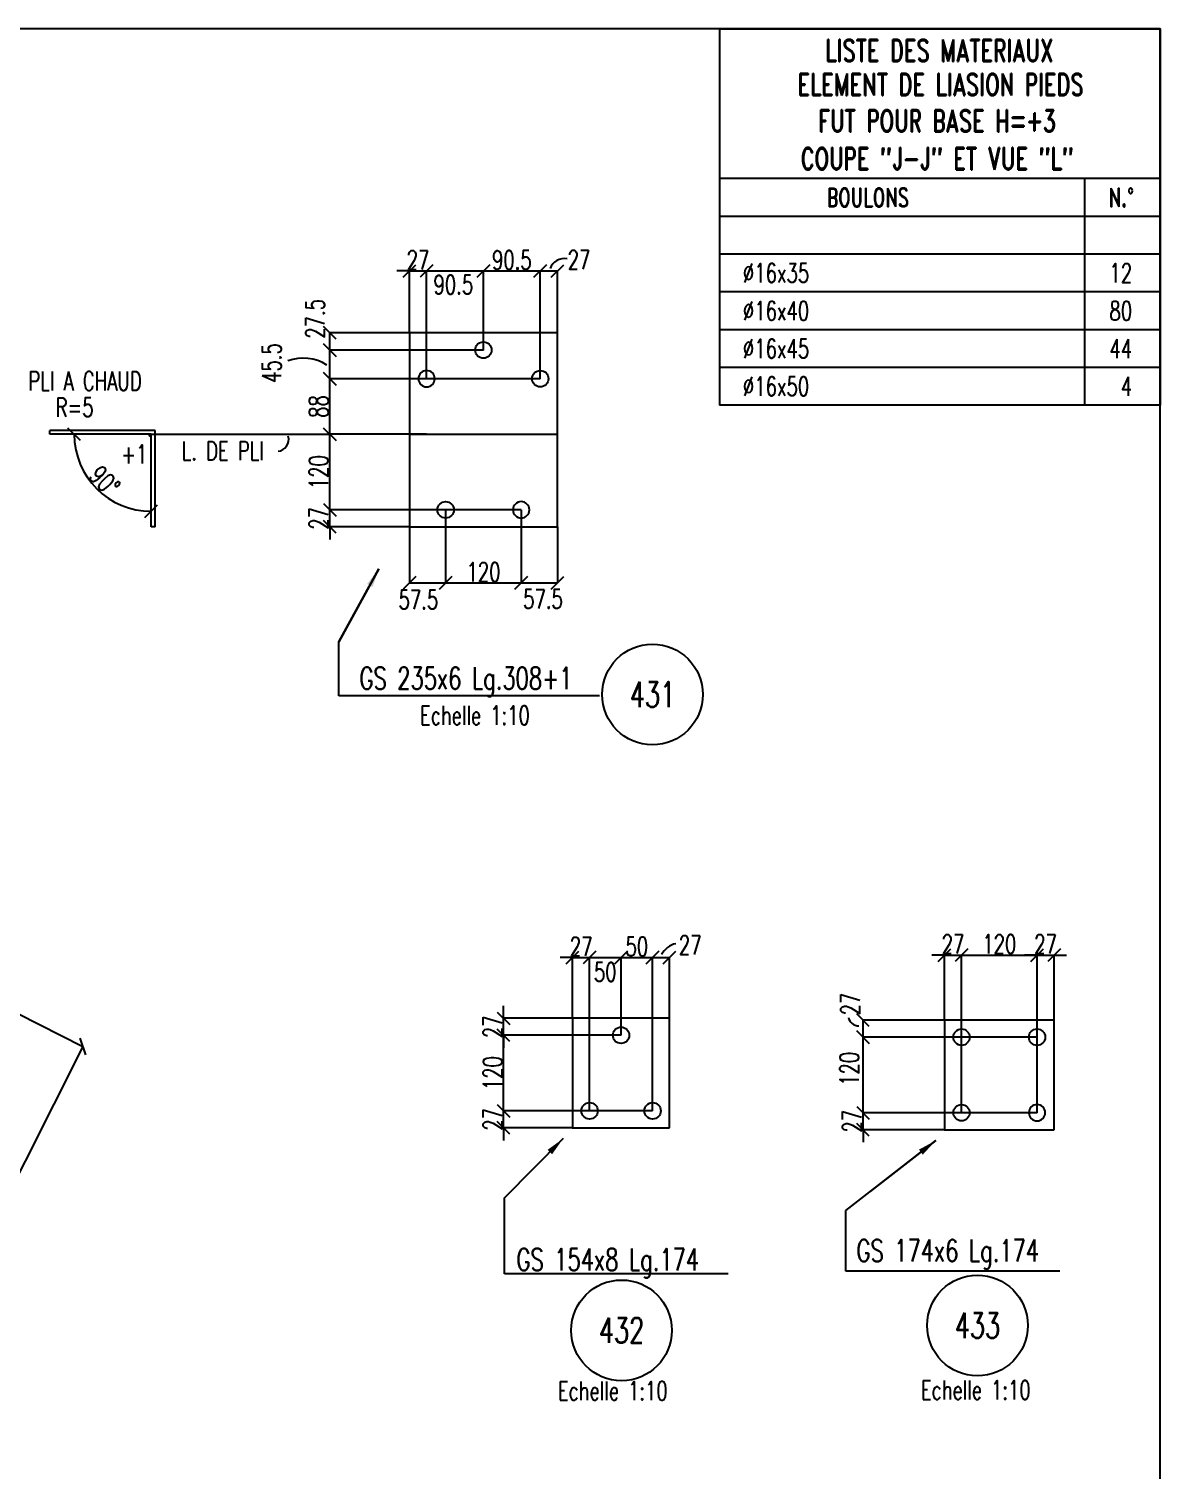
# Model space of a CAD drawing. Extents: x 533388 to 549608, y -47677 to -36197.
# Drawn here: x 546013 to 549608, y -40776 to -36197 of the extents above; entities that cross this region are included whole.
import ezdxf
from ezdxf.enums import TextEntityAlignment as Align

# ---------------------------------------------------------------- set-up
doc = ezdxf.new("R2010")
doc.units = 0
doc.header["$LTSCALE"] = 200
doc.header["$MEASUREMENT"] = 0
doc.layers.get('0').update_dxf_attribs({"linetype": 'CONTINUOUS'})
for name, color, linetype in [('BOLLINI_1', 7, 'CONTINUOUS'), ('FORI', 2, 'CONTINUOUS'), ('LINEA_ANG', 2, 'CONTINUOUS'), ('LINEE_PIASTRE', 2, 'CONTINUOUS'), ('LM', 7, 'CONTINUOUS'), ('LP', 3, 'CONTINUOUS'), ('LS', 7, 'CONTINUOUS'), ('PIASTRE', 5, 'CONTINUOUS'), ('PIEGA', 4, 'CONTINUOUS'), ('PIEGA_C_9000_50', 7, 'CONTINUOUS'), ('QT_MPR', 7, 'CONTINUOUS')]:
    doc.layers.add(name, color=color, linetype=linetype)
doc.styles.add('PIEGATI', font='ROMANS8.shx', dxfattribs={"width": 0.7})
doc.styles.add('QUOTE', font='ROMANS8.SHX', dxfattribs={"width": 0.7})
doc.styles.add('RD', font='ROMAND8.SHX', dxfattribs={"width": 0.7})
doc.styles.add('RQL', font='ROMANS8.SHX', dxfattribs={"width": 0.7})
doc.styles.add('RS', font='ROMANS8.shx', dxfattribs={"width": 0.7})
doc.styles.get("Standard").update_dxf_attribs({"font": 'ROMANS8.SHX', "width": 0.7})
doc.dimstyles.new('TRATTO', dxfattribs={"dimscale": 0, "dimtxt": 60, "dimasz": 40, "dimexe": 0, "dimexo": 0, "dimgap": 5, "dimtad": 1, "dimrnd": 0.5, "dimdsep": 46, "dimtxsty": 'RS', "dimblk1": 'OBLIQUE', "dimblk2": 'OBLIQUE', "dimsah": 1, "dimcen": 0.09, "dimclrd": 2, "dimclre": 2, "dimclrt": 7, "dimadec": 0, "dimazin": 0, "dimtfac": 1, "dimtix": 1, "dimtmove": 2, "dimatfit": 3, "dimfxl": 1, "dimtolj": 1, "dimtzin": 0, "dimarcsym": 0})

# ---------------------------------------------------------------- blocks, each defined once
blk = doc.blocks.new('_OBLIQUE')
at = {"color": 0, "linetype": 'ByBlock'}
blk.add_line((-0.5, -0.5), (0.5, 0.5), dxfattribs=at)
blk = doc.blocks.new('*D74')
at = {"layer": 'QT_MPR', "color": 2, "lineweight": -2, "transparency": 16777216}
for p, q in [((545493, -39080.9), (546185, -39429.9)), ((546185, -39429.9), (545228, -41327.7)), ((544536, -40978.7), (545228, -41327.7))]:
    blk.add_line(p, q, dxfattribs=at)
at = {"layer": 'QT_MPR', "color": 2, "lineweight": -2, "transparency": 16777216, "xscale": 40, "yscale": 40, "zscale": 40}
for p, rotation in [((546185, -39429.9), 63.23854173052968), ((545228, -41327.7), 243.2385417305297)]:
    blk.add_blockref('_OBLIQUE', p, dxfattribs=dict(at, rotation=rotation))
at = {"layer": 'QT_MPR', "color": 7, "transparency": 16777216, "insert": (545675.3, -40363.1), "char_height": 60, "attachment_point": 5, "rotation": 63.2385, "style": 'RS'}
blk.add_mtext('\\A1;2125', dxfattribs=at)
blk = doc.blocks.new('16')
blk.add_circle((0, 0), 1)
blk = doc.blocks.new('MRKR_98')
blk.add_point((0, 0))
at = {"color": 7, "style": 'QUOTE', "width": 0.5, "flags": 1}
for tag, p in [('TI', (3.7, 6.8)), ('NFORI', (3.7, 5.3)), ('AUX2', (3.7, 4.9)), ('FAM', (3.7, 4.5)), ('AUX1', (3.7, 4.2)), ('COMMESSA', (3.7, 3.8)), ('SPESSORE', (3.7, 2.5)), ('SV', (3.7, 1.8)), ('QUA', (3.7, 1.1)), ('DI_S', (3.7, 6.4)), ('D_S', (3.7, 6)), ('E_S', (3.7, 5.7)), ('MD', (3.7, 3.5)), ('MP', (3.7, 3.2)), ('LARGHEZZA', (3.7, 2.8)), ('NP', (3.7, 2.1)), ('PESO', (3.7, 1.4)), ('LUN', (3.7, 0.8)), ('PROF', (3.7, 0.4)), ('POS', (3.7, 0.1))]:
    blk.add_attdef(tag, p, '', height=0.2, dxfattribs=at)
at = {"color": 7, "flags": 1}
for tag, p in [('LAV1', (5.3, 6.9)), ('LAV2', (5.3, 6.5)), ('LAV3', (5.3, 6.2)), ('LAV4', (5.3, 5.9)), ('LAV5', (5.3, 5.5)), ('LAV6', (5.3, 5.2)), ('LAV7', (5.3, 4.9)), ('LAV8', (5.3, 4.5)), ('LAV9', (5.3, 4.2)), ('LAV10', (5.3, 3.9))]:
    blk.add_attdef(tag, p, '', height=0.2, dxfattribs=at)
blk = doc.blocks.new('*D84')
at = {"layer": 'LS', "color": 2, "lineweight": -2, "transparency": 16777216}
for p, q in [((547740.7, -39147.2), (547700.7, -39147.2)), ((547740.7, -39340.4), (547740.7, -39147.2)), ((547740.7, -39147.2), (547794.7, -39147.2)), ((547794.7, -39634.4), (547794.7, -39147.2)), ((547794.7, -39147.2), (547834.7, -39147.2))]:
    blk.add_line(p, q, dxfattribs=at)
at = {"layer": 'LS', "color": 2, "lineweight": -2, "transparency": 16777216, "xscale": 40, "yscale": 40, "zscale": 40}
blk.add_blockref('_OBLIQUE', (547740.7, -39147.2), dxfattribs=at)
at = {"layer": 'LS', "color": 2, "lineweight": -2, "transparency": 16777216, "xscale": 40, "yscale": 40, "zscale": 40, "rotation": 180}
blk.add_blockref('_OBLIQUE', (547794.7, -39147.2), dxfattribs=at)
at = {"layer": 'LS', "color": 7, "transparency": 16777216, "insert": (547767.7, -39112.2), "char_height": 60, "attachment_point": 5, "style": 'RS'}
blk.add_mtext('\\A1;27', dxfattribs=at)
blk = doc.blocks.new('*D85')
at = {"layer": 'LS', "color": 2, "lineweight": -2, "transparency": 16777216}
for p, q in [((547794.7, -39634.4), (547794.7, -39147.2)), ((547794.7, -39147.2), (547894.7, -39147.2)), ((547894.7, -39394.4), (547894.7, -39147.2))]:
    blk.add_line(p, q, dxfattribs=at)
at = {"layer": 'LS', "color": 2, "lineweight": -2, "transparency": 16777216, "xscale": 40, "yscale": 40, "zscale": 40, "rotation": 180}
blk.add_blockref('_OBLIQUE', (547794.7, -39147.2), dxfattribs=at)
at = {"layer": 'LS', "color": 2, "lineweight": -2, "transparency": 16777216, "xscale": 40, "yscale": 40, "zscale": 40}
blk.add_blockref('_OBLIQUE', (547894.7, -39147.2), dxfattribs=at)
at = {"layer": 'LS', "color": 7, "transparency": 16777216, "insert": (547844.5, -39193.5), "char_height": 60, "attachment_point": 5, "style": 'RS'}
blk.add_mtext('\\A1;50', dxfattribs=at)
blk = doc.blocks.new('*D86')
at = {"layer": 'LS', "color": 2, "lineweight": -2, "transparency": 16777216}
for p, q in [((547894.7, -39394.4), (547894.7, -39147.2)), ((547894.7, -39147.2), (547994.8, -39147.2)), ((547994.8, -39634.4), (547994.8, -39147.2))]:
    blk.add_line(p, q, dxfattribs=at)
at = {"layer": 'LS', "color": 2, "lineweight": -2, "transparency": 16777216, "xscale": 40, "yscale": 40, "zscale": 40, "rotation": 180}
blk.add_blockref('_OBLIQUE', (547894.7, -39147.2), dxfattribs=at)
at = {"layer": 'LS', "color": 2, "lineweight": -2, "transparency": 16777216, "xscale": 40, "yscale": 40, "zscale": 40}
blk.add_blockref('_OBLIQUE', (547994.8, -39147.2), dxfattribs=at)
at = {"layer": 'LS', "color": 7, "transparency": 16777216, "insert": (547944.7, -39112.2), "char_height": 60, "attachment_point": 5, "style": 'RS'}
blk.add_mtext('\\A1;50', dxfattribs=at)
blk = doc.blocks.new('*D87')
at = {"layer": 'LS', "color": 2, "lineweight": -2, "transparency": 16777216}
for p, q in [((547994.8, -39634.4), (547994.8, -39147.2)), ((547994.8, -39147.2), (548048.7, -39147.2)), ((548048.7, -39340.4), (548048.7, -39147.2))]:
    blk.add_line(p, q, dxfattribs=at)
at = {"layer": 'LS', "color": 2, "lineweight": -2, "transparency": 16777216, "xscale": 40, "yscale": 40, "zscale": 40, "rotation": 180}
blk.add_blockref('_OBLIQUE', (547994.8, -39147.2), dxfattribs=at)
at = {"layer": 'LS', "color": 2, "lineweight": -2, "transparency": 16777216, "xscale": 40, "yscale": 40, "zscale": 40}
blk.add_blockref('_OBLIQUE', (548048.7, -39147.2), dxfattribs=at)
at = {"layer": 'LS', "color": 7, "transparency": 16777216, "insert": (548114, -39107.5), "char_height": 60, "attachment_point": 5, "style": 'RS'}
blk.add_mtext('\\A1;27', dxfattribs=at)
blk = doc.blocks.new('xxx')
blk.add_circle((0, 0), 8)
at = {"color": 3, "style": 'RQL', "width": 0.7}
blk.add_attdef('POS', text='', height=4, dxfattribs=at).set_placement((0, 0), align=Align.MIDDLE)
at = {"color": 3, "style": 'RQL', "width": 0.7, "flags": 1}
blk.add_attdef('POS1', (-0.39, -5.42), '', height=2, dxfattribs=at)
at = {"style": 'RQL', "width": 0.7, "flags": 1}
blk.add_attdef('TIPO', (-0.39, -8.66), '', height=2, dxfattribs=at)
blk = doc.blocks.new('*D88')
at = {"layer": 'LS', "color": 2, "lineweight": -2, "transparency": 16777216}
for p, q in [((547521.4, -39634.4), (547521.4, -39594.4)), ((547994.8, -39634.4), (547521.4, -39634.4)), ((547521.4, -39688.4), (547521.4, -39634.4)), ((547740.7, -39688.4), (547521.4, -39688.4)), ((547521.4, -39688.4), (547521.4, -39728.4))]:
    blk.add_line(p, q, dxfattribs=at)
at = {"layer": 'LS', "color": 2, "lineweight": -2, "transparency": 16777216, "xscale": 40, "yscale": 40, "zscale": 40}
for p, rotation in [((547521.4, -39634.4), 270), ((547521.4, -39688.4), 90)]:
    blk.add_blockref('_OBLIQUE', p, dxfattribs=dict(at, rotation=rotation))
at = {"layer": 'LS', "color": 7, "transparency": 16777216, "insert": (547486.4, -39661.4), "char_height": 60, "attachment_point": 5, "rotation": 90, "style": 'RS'}
blk.add_mtext('\\A1;27', dxfattribs=at)
blk = doc.blocks.new('*D89')
at = {"layer": 'LS', "color": 2, "lineweight": -2, "transparency": 16777216}
for p, q in [((547894.7, -39394.4), (547521.4, -39394.4)), ((547521.4, -39634.4), (547521.4, -39394.4)), ((547994.8, -39634.4), (547521.4, -39634.4))]:
    blk.add_line(p, q, dxfattribs=at)
at = {"layer": 'LS', "color": 2, "lineweight": -2, "transparency": 16777216, "xscale": 40, "yscale": 40, "zscale": 40}
for p, rotation in [((547521.4, -39394.4), 90), ((547521.4, -39634.4), 270)]:
    blk.add_blockref('_OBLIQUE', p, dxfattribs=dict(at, rotation=rotation))
at = {"layer": 'LS', "color": 7, "transparency": 16777216, "insert": (547486.4, -39514.4), "char_height": 60, "attachment_point": 5, "rotation": 90, "style": 'RS'}
blk.add_mtext('\\A1;120', dxfattribs=at)
blk = doc.blocks.new('*D90')
at = {"layer": 'LS', "color": 2, "lineweight": -2, "transparency": 16777216}
for p, q in [((547521.4, -39340.4), (547521.4, -39300.4)), ((547740.7, -39340.4), (547521.4, -39340.4)), ((547521.4, -39394.4), (547521.4, -39340.4)), ((547894.7, -39394.4), (547521.4, -39394.4)), ((547521.4, -39394.4), (547521.4, -39434.4))]:
    blk.add_line(p, q, dxfattribs=at)
at = {"layer": 'LS', "color": 2, "lineweight": -2, "transparency": 16777216, "xscale": 40, "yscale": 40, "zscale": 40}
for p, rotation in [((547521.4, -39340.4), 270), ((547521.4, -39394.4), 90)]:
    blk.add_blockref('_OBLIQUE', p, dxfattribs=dict(at, rotation=rotation))
at = {"layer": 'LS', "color": 7, "transparency": 16777216, "insert": (547486.4, -39367.4), "char_height": 60, "attachment_point": 5, "rotation": 90, "style": 'RS'}
blk.add_mtext('\\A1;27', dxfattribs=at)
blk = doc.blocks.new('*D91')
at = {"layer": 'LS', "color": 2, "lineweight": -2, "transparency": 16777216}
for p, q in [((548922.4, -39139.6), (548882.4, -39139.6)), ((548922.4, -39346.3), (548922.4, -39139.6)), ((548922.4, -39139.6), (548976.4, -39139.6)), ((548976.4, -39640.3), (548976.4, -39139.6)), ((548976.4, -39139.6), (549016.4, -39139.6))]:
    blk.add_line(p, q, dxfattribs=at)
at = {"layer": 'LS', "color": 2, "lineweight": -2, "transparency": 16777216, "xscale": 40, "yscale": 40, "zscale": 40}
blk.add_blockref('_OBLIQUE', (548922.4, -39139.6), dxfattribs=at)
at = {"layer": 'LS', "color": 2, "lineweight": -2, "transparency": 16777216, "xscale": 40, "yscale": 40, "zscale": 40, "rotation": 180}
blk.add_blockref('_OBLIQUE', (548976.4, -39139.6), dxfattribs=at)
at = {"layer": 'LS', "color": 7, "transparency": 16777216, "insert": (548949.4, -39104.6), "char_height": 60, "attachment_point": 5, "style": 'RS'}
blk.add_mtext('\\A1;27', dxfattribs=at)
blk = doc.blocks.new('*D92')
at = {"layer": 'LS', "color": 2, "lineweight": -2, "transparency": 16777216}
for p, q in [((548976.4, -39400.3), (548976.4, -39139.6)), ((548976.4, -39139.6), (549216.4, -39139.6)), ((549216.4, -39640.3), (549216.4, -39139.6))]:
    blk.add_line(p, q, dxfattribs=at)
at = {"layer": 'LS', "color": 2, "lineweight": -2, "transparency": 16777216, "xscale": 40, "yscale": 40, "zscale": 40, "rotation": 180}
blk.add_blockref('_OBLIQUE', (548976.4, -39139.6), dxfattribs=at)
at = {"layer": 'LS', "color": 2, "lineweight": -2, "transparency": 16777216, "xscale": 40, "yscale": 40, "zscale": 40}
blk.add_blockref('_OBLIQUE', (549216.4, -39139.6), dxfattribs=at)
at = {"layer": 'LS', "color": 7, "transparency": 16777216, "insert": (549096.4, -39104.6), "char_height": 60, "attachment_point": 5, "style": 'RS'}
blk.add_mtext('\\A1;120', dxfattribs=at)
blk = doc.blocks.new('*D93')
at = {"layer": 'LS', "color": 2, "lineweight": -2, "transparency": 16777216}
for p, q in [((549216.4, -39139.6), (549176.4, -39139.6)), ((549216.4, -39400.3), (549216.4, -39139.6)), ((549216.4, -39139.6), (549270.4, -39139.6)), ((549270.4, -39346.3), (549270.4, -39139.6)), ((549270.4, -39139.6), (549310.4, -39139.6))]:
    blk.add_line(p, q, dxfattribs=at)
at = {"layer": 'LS', "color": 2, "lineweight": -2, "transparency": 16777216, "xscale": 40, "yscale": 40, "zscale": 40}
blk.add_blockref('_OBLIQUE', (549216.4, -39139.6), dxfattribs=at)
at = {"layer": 'LS', "color": 2, "lineweight": -2, "transparency": 16777216, "xscale": 40, "yscale": 40, "zscale": 40, "rotation": 180}
blk.add_blockref('_OBLIQUE', (549270.4, -39139.6), dxfattribs=at)
at = {"layer": 'LS', "color": 7, "transparency": 16777216, "insert": (549243.4, -39104.6), "char_height": 60, "attachment_point": 5, "style": 'RS'}
blk.add_mtext('\\A1;27', dxfattribs=at)
blk = doc.blocks.new('*D94')
at = {"layer": 'LS', "color": 2, "lineweight": -2, "transparency": 16777216}
for p, q in [((548663.5, -39640.3), (548663.5, -39600.3)), ((549216.4, -39640.3), (548663.5, -39640.3)), ((548663.5, -39694.3), (548663.5, -39640.3)), ((548922.4, -39694.3), (548663.5, -39694.3)), ((548663.5, -39694.3), (548663.5, -39734.3))]:
    blk.add_line(p, q, dxfattribs=at)
at = {"layer": 'LS', "color": 2, "lineweight": -2, "transparency": 16777216, "xscale": 40, "yscale": 40, "zscale": 40}
for p, rotation in [((548663.5, -39640.3), 270), ((548663.5, -39694.3), 90)]:
    blk.add_blockref('_OBLIQUE', p, dxfattribs=dict(at, rotation=rotation))
at = {"layer": 'LS', "color": 7, "transparency": 16777216, "insert": (548628.5, -39667.3), "char_height": 60, "attachment_point": 5, "rotation": 90, "style": 'RS'}
blk.add_mtext('\\A1;27', dxfattribs=at)
blk = doc.blocks.new('*D95')
at = {"layer": 'LS', "color": 2, "lineweight": -2, "transparency": 16777216}
for p, q in [((549216.4, -39400.3), (548663.5, -39400.3)), ((548663.5, -39640.3), (548663.5, -39400.3)), ((548976.4, -39640.3), (548663.5, -39640.3))]:
    blk.add_line(p, q, dxfattribs=at)
at = {"layer": 'LS', "color": 2, "lineweight": -2, "transparency": 16777216, "xscale": 40, "yscale": 40, "zscale": 40}
for p, rotation in [((548663.5, -39400.3), 90), ((548663.5, -39640.3), 270)]:
    blk.add_blockref('_OBLIQUE', p, dxfattribs=dict(at, rotation=rotation))
at = {"layer": 'LS', "color": 7, "transparency": 16777216, "insert": (548619.8, -39500.8), "char_height": 60, "attachment_point": 5, "rotation": 90, "style": 'RS'}
blk.add_mtext('\\A1;120', dxfattribs=at)
blk = doc.blocks.new('*D96')
at = {"layer": 'LS', "color": 2, "lineweight": -2, "transparency": 16777216}
for p, q in [((548922.4, -39346.3), (548663.5, -39346.3)), ((548663.5, -39400.3), (548663.5, -39346.3)), ((549216.4, -39400.3), (548663.5, -39400.3))]:
    blk.add_line(p, q, dxfattribs=at)
at = {"layer": 'LS', "color": 2, "lineweight": -2, "transparency": 16777216, "xscale": 40, "yscale": 40, "zscale": 40}
for p, rotation in [((548663.5, -39346.3), 90), ((548663.5, -39400.3), 270)]:
    blk.add_blockref('_OBLIQUE', p, dxfattribs=dict(at, rotation=rotation))
at = {"layer": 'LS', "color": 7, "transparency": 16777216, "insert": (548623.3, -39295), "char_height": 60, "attachment_point": 5, "rotation": 90, "style": 'RS'}
blk.add_mtext('\\A1;27', dxfattribs=at)
blk = doc.blocks.new('*D97')
at = {"layer": 'LS', "color": 2, "lineweight": -2, "transparency": 16777216}
for p, q in [((546969, -37725), (546969, -37685)), ((547577.4, -37725), (546969, -37725)), ((546969, -37778.9), (546969, -37725)), ((547222.4, -37778.9), (546969, -37778.9)), ((546969, -37778.9), (546969, -37818.9))]:
    blk.add_line(p, q, dxfattribs=at)
at = {"layer": 'LS', "color": 2, "lineweight": -2, "transparency": 16777216, "xscale": 40, "yscale": 40, "zscale": 40}
for p, rotation in [((546969, -37725), 270), ((546969, -37778.9), 90)]:
    blk.add_blockref('_OBLIQUE', p, dxfattribs=dict(at, rotation=rotation))
at = {"layer": 'LS', "color": 7, "transparency": 16777216, "insert": (546934, -37751.9), "char_height": 60, "attachment_point": 5, "rotation": 90, "style": 'RS'}
blk.add_mtext('\\A1;27', dxfattribs=at)
blk = doc.blocks.new('*D98')
at = {"layer": 'LS', "color": 2, "lineweight": -2, "transparency": 16777216}
for p, q in [((547276.8, -37485), (546969, -37485)), ((546969, -37725), (546969, -37485)), ((547337.4, -37725), (546969, -37725))]:
    blk.add_line(p, q, dxfattribs=at)
at = {"layer": 'LS', "color": 2, "lineweight": -2, "transparency": 16777216, "xscale": 40, "yscale": 40, "zscale": 40}
for p, rotation in [((546969, -37485), 90), ((546969, -37725), 270)]:
    blk.add_blockref('_OBLIQUE', p, dxfattribs=dict(at, rotation=rotation))
at = {"layer": 'LS', "color": 7, "transparency": 16777216, "insert": (546934, -37605), "char_height": 60, "attachment_point": 5, "rotation": 90, "style": 'RS'}
blk.add_mtext('\\A1;120', dxfattribs=at)
blk = doc.blocks.new('*D99')
at = {"layer": 'LS', "color": 2, "lineweight": -2, "transparency": 16777216}
for p, q in [((547637.9, -37308.5), (546969, -37308.5)), ((546969, -37485), (546969, -37308.5)), ((547276.8, -37485), (546969, -37485))]:
    blk.add_line(p, q, dxfattribs=at)
at = {"layer": 'LS', "color": 2, "lineweight": -2, "transparency": 16777216, "xscale": 40, "yscale": 40, "zscale": 40}
for p, rotation in [((546969, -37308.5), 90), ((546969, -37485), 270)]:
    blk.add_blockref('_OBLIQUE', p, dxfattribs=dict(at, rotation=rotation))
at = {"layer": 'LS', "color": 7, "transparency": 16777216, "insert": (546934, -37396.7), "char_height": 60, "attachment_point": 5, "rotation": 90, "style": 'RS'}
blk.add_mtext('\\A1;88', dxfattribs=at)
blk = doc.blocks.new('*D100')
at = {"layer": 'LS', "color": 2, "lineweight": -2, "transparency": 16777216}
for p, q in [((547457.4, -37217.4), (546969, -37217.4)), ((546969, -37308.5), (546969, -37217.4)), ((547276.8, -37308.5), (546969, -37308.5))]:
    blk.add_line(p, q, dxfattribs=at)
at = {"layer": 'LS', "color": 2, "lineweight": -2, "transparency": 16777216, "xscale": 40, "yscale": 40, "zscale": 40}
for p, rotation in [((546969, -37217.4), 90), ((546969, -37308.5), 270)]:
    blk.add_blockref('_OBLIQUE', p, dxfattribs=dict(at, rotation=rotation))
at = {"layer": 'LS', "color": 7, "transparency": 16777216, "insert": (546784.9, -37258.5), "char_height": 60, "attachment_point": 5, "rotation": 90, "style": 'RS'}
blk.add_mtext('\\A1;45.5', dxfattribs=at)
blk = doc.blocks.new('*D101')
at = {"layer": 'LS', "color": 2, "lineweight": -2, "transparency": 16777216}
for p, q in [((547222.4, -37163), (546969, -37163)), ((546969, -37217.4), (546969, -37163)), ((547457.4, -37217.4), (546969, -37217.4))]:
    blk.add_line(p, q, dxfattribs=at)
at = {"layer": 'LS', "color": 2, "lineweight": -2, "transparency": 16777216, "xscale": 40, "yscale": 40, "zscale": 40}
for p, rotation in [((546969, -37163), 90), ((546969, -37217.4), 270)]:
    blk.add_blockref('_OBLIQUE', p, dxfattribs=dict(at, rotation=rotation))
at = {"layer": 'LS', "color": 7, "transparency": 16777216, "insert": (546922.6, -37118.2), "char_height": 60, "attachment_point": 5, "rotation": 90, "style": 'RS'}
blk.add_mtext('\\A1;27.5', dxfattribs=at)
blk = doc.blocks.new('*D102')
at = {"layer": 'LS', "color": 2, "lineweight": -2, "transparency": 16777216}
for p, q in [((547222.4, -36966.1), (547182.4, -36966.1)), ((547222.4, -37163), (547222.4, -36966.1)), ((547222.4, -36966.1), (547276.8, -36966.1)), ((547276.8, -37308.5), (547276.8, -36966.1)), ((547276.8, -36966.1), (547316.8, -36966.1))]:
    blk.add_line(p, q, dxfattribs=at)
at = {"layer": 'LS', "color": 2, "lineweight": -2, "transparency": 16777216, "xscale": 40, "yscale": 40, "zscale": 40}
blk.add_blockref('_OBLIQUE', (547222.4, -36966.1), dxfattribs=at)
at = {"layer": 'LS', "color": 2, "lineweight": -2, "transparency": 16777216, "xscale": 40, "yscale": 40, "zscale": 40, "rotation": 180}
blk.add_blockref('_OBLIQUE', (547276.8, -36966.1), dxfattribs=at)
at = {"layer": 'LS', "color": 7, "transparency": 16777216, "insert": (547249.6, -36931.1), "char_height": 60, "attachment_point": 5, "style": 'RS'}
blk.add_mtext('\\A1;27', dxfattribs=at)
blk = doc.blocks.new('*D103')
at = {"layer": 'LS', "color": 2, "lineweight": -2, "transparency": 16777216}
for p, q in [((547276.8, -37308.5), (547276.8, -36966.1)), ((547276.8, -36966.1), (547457.4, -36966.1)), ((547457.4, -37217.4), (547457.4, -36966.1))]:
    blk.add_line(p, q, dxfattribs=at)
at = {"layer": 'LS', "color": 2, "lineweight": -2, "transparency": 16777216, "xscale": 40, "yscale": 40, "zscale": 40, "rotation": 180}
blk.add_blockref('_OBLIQUE', (547276.8, -36966.1), dxfattribs=at)
at = {"layer": 'LS', "color": 2, "lineweight": -2, "transparency": 16777216, "xscale": 40, "yscale": 40, "zscale": 40}
blk.add_blockref('_OBLIQUE', (547457.4, -36966.1), dxfattribs=at)
at = {"layer": 'LS', "color": 7, "transparency": 16777216, "insert": (547361.8, -37009.3), "char_height": 60, "attachment_point": 5, "style": 'RS'}
blk.add_mtext('\\A1;90.5', dxfattribs=at)
blk = doc.blocks.new('*D104')
at = {"layer": 'LS', "color": 2, "lineweight": -2, "transparency": 16777216}
for p, q in [((547457.4, -37217.4), (547457.4, -36966.1)), ((547457.4, -36966.1), (547637.9, -36966.1)), ((547637.9, -37308.5), (547637.9, -36966.1))]:
    blk.add_line(p, q, dxfattribs=at)
at = {"layer": 'LS', "color": 2, "lineweight": -2, "transparency": 16777216, "xscale": 40, "yscale": 40, "zscale": 40, "rotation": 180}
blk.add_blockref('_OBLIQUE', (547457.4, -36966.1), dxfattribs=at)
at = {"layer": 'LS', "color": 2, "lineweight": -2, "transparency": 16777216, "xscale": 40, "yscale": 40, "zscale": 40}
blk.add_blockref('_OBLIQUE', (547637.9, -36966.1), dxfattribs=at)
at = {"layer": 'LS', "color": 7, "transparency": 16777216, "insert": (547547.6, -36931.1), "char_height": 60, "attachment_point": 5, "style": 'RS'}
blk.add_mtext('\\A1;90.5', dxfattribs=at)
blk = doc.blocks.new('*D105')
at = {"layer": 'LS', "color": 2, "lineweight": -2, "transparency": 16777216}
for p, q in [((547637.9, -37308.5), (547637.9, -36966.1)), ((547637.9, -36966.1), (547692.4, -36966.1)), ((547692.4, -37163), (547692.4, -36966.1))]:
    blk.add_line(p, q, dxfattribs=at)
at = {"layer": 'LS', "color": 2, "lineweight": -2, "transparency": 16777216, "xscale": 40, "yscale": 40, "zscale": 40, "rotation": 180}
blk.add_blockref('_OBLIQUE', (547637.9, -36966.1), dxfattribs=at)
at = {"layer": 'LS', "color": 2, "lineweight": -2, "transparency": 16777216, "xscale": 40, "yscale": 40, "zscale": 40}
blk.add_blockref('_OBLIQUE', (547692.4, -36966.1), dxfattribs=at)
at = {"layer": 'LS', "color": 7, "transparency": 16777216, "insert": (547761, -36930.3), "char_height": 60, "attachment_point": 5, "style": 'RS'}
blk.add_mtext('\\A1;27', dxfattribs=at)
blk = doc.blocks.new('*D106')
at = {"layer": 'LS', "color": 2, "lineweight": -2, "transparency": 16777216}
for p, q in [((547337.4, -37725), (547337.4, -37957.2)), ((547222.4, -37778.9), (547222.4, -37957.2)), ((547222.4, -37957.2), (547337.4, -37957.2))]:
    blk.add_line(p, q, dxfattribs=at)
at = {"layer": 'LS', "color": 2, "lineweight": -2, "transparency": 16777216, "xscale": 40, "yscale": 40, "zscale": 40, "rotation": 180}
blk.add_blockref('_OBLIQUE', (547222.4, -37957.2), dxfattribs=at)
at = {"layer": 'LS', "color": 2, "lineweight": -2, "transparency": 16777216, "xscale": 40, "yscale": 40, "zscale": 40}
blk.add_blockref('_OBLIQUE', (547337.4, -37957.2), dxfattribs=at)
at = {"layer": 'LS', "color": 7, "transparency": 16777216, "insert": (547250.7, -38010.2), "char_height": 60, "attachment_point": 5, "style": 'RS'}
blk.add_mtext('\\A1;57.5', dxfattribs=at)
blk = doc.blocks.new('*D107')
at = {"layer": 'LS', "color": 2, "lineweight": -2, "transparency": 16777216}
for p, q in [((547337.4, -37725), (547337.4, -37957.2)), ((547577.4, -37725), (547577.4, -37957.2)), ((547337.4, -37957.2), (547577.4, -37957.2))]:
    blk.add_line(p, q, dxfattribs=at)
at = {"layer": 'LS', "color": 2, "lineweight": -2, "transparency": 16777216, "xscale": 40, "yscale": 40, "zscale": 40, "rotation": 180}
blk.add_blockref('_OBLIQUE', (547337.4, -37957.2), dxfattribs=at)
at = {"layer": 'LS', "color": 2, "lineweight": -2, "transparency": 16777216, "xscale": 40, "yscale": 40, "zscale": 40}
blk.add_blockref('_OBLIQUE', (547577.4, -37957.2), dxfattribs=at)
at = {"layer": 'LS', "color": 7, "transparency": 16777216, "insert": (547457.4, -37922.2), "char_height": 60, "attachment_point": 5, "style": 'RS'}
blk.add_mtext('\\A1;120', dxfattribs=at)
blk = doc.blocks.new('*D108')
at = {"layer": 'LS', "color": 2, "lineweight": -2, "transparency": 16777216}
for p, q in [((547577.4, -37725), (547577.4, -37957.2)), ((547692.4, -37778.9), (547692.4, -37957.2)), ((547577.4, -37957.2), (547692.4, -37957.2))]:
    blk.add_line(p, q, dxfattribs=at)
at = {"layer": 'LS', "color": 2, "lineweight": -2, "transparency": 16777216, "xscale": 40, "yscale": 40, "zscale": 40, "rotation": 180}
blk.add_blockref('_OBLIQUE', (547577.4, -37957.2), dxfattribs=at)
at = {"layer": 'LS', "color": 2, "lineweight": -2, "transparency": 16777216, "xscale": 40, "yscale": 40, "zscale": 40}
blk.add_blockref('_OBLIQUE', (547692.4, -37957.2), dxfattribs=at)
at = {"layer": 'LS', "color": 7, "transparency": 16777216, "insert": (547646.4, -38007.9), "char_height": 60, "attachment_point": 5, "style": 'RS'}
blk.add_mtext('\\A1;57.5', dxfattribs=at)
blk = doc.blocks.new('LPIEGA')
at = {"color": 0, "linetype": 'ByBlock'}
blk.add_line((0, 0), (1, 0), dxfattribs=at)
at = {"color": 0}
for tag, p in [('VUOTO3', (1, 13)), ('VUOTO2', (1, 11)), ('VUOTO1', (1, 9))]:
    blk.add_attdef(tag, p, '', height=1, dxfattribs=at)
at = {"color": 0, "flags": 1}
for tag, p in [('ANG_PIE', (1, 7)), ('INC_PIE', (1, 5)), ('CF', (1, 3)), ('RAGGIO', (1, 1))]:
    blk.add_attdef(tag, p, '', height=1, dxfattribs=at)
blk = doc.blocks.new('*D109')
at = {"layer": 'LS', "color": 2, "lineweight": -2, "transparency": 16777216}
blk.add_arc((546401.9, -37485), 244.6, 180, 270, dxfattribs=at)
at = {"layer": 'LS', "color": 2, "lineweight": -2, "transparency": 16777216, "xscale": 40, "yscale": 40, "zscale": 40, "rotation": 90}
blk.add_blockref('_OBLIQUE', (546157.3, -37485), dxfattribs=at)
at = {"layer": 'LS', "color": 2, "lineweight": -2, "transparency": 16777216, "xscale": 40, "yscale": 40, "zscale": 40}
blk.add_blockref('_OBLIQUE', (546401.9, -37729.5), dxfattribs=at)
at = {"layer": 'LS', "color": 7, "transparency": 16777216, "insert": (546253.7, -37633.1), "char_height": 60, "attachment_point": 5, "rotation": 315, "style": 'RS'}
blk.add_mtext('\\A1;90°', dxfattribs=at)

msp = doc.modelspace()

# ---------------------------------------------------------------- linework, layer by layer
at = {"layer": 'LINEA_ANG'}
for p, q in [((546413.908, -37472.952), (546079.908, -37472.952)), ((546079.908, -37484.952), (546079.908, -37472.952)), ((546401.908, -37484.952), (546079.908, -37484.952)), ((546401.908, -37778.926), (546401.908, -37484.952)), ((546413.908, -37778.926), (546413.908, -37472.952)), ((546413.908, -37778.926), (546401.908, -37778.926))]:
    msp.add_line(p, q, dxfattribs=at)
at = {"layer": 'LINEA_ANG', "const_width": 10}
msp.add_lwpolyline([(546396.908, -37484.952, 0.41421356), (546401.908, -37489.952, 0.41421356)], format="xyb", dxfattribs=at)
at = {"layer": 'LINEE_PIASTRE'}
for p, q in [((547692.363, -37162.952), (547222.363, -37162.952)), ((547222.363, -37162.952), (547222.363, -37778.926)), ((547692.363, -37778.926), (547692.363, -37162.952)), ((547222.363, -37778.926), (547692.363, -37778.926)), ((548048.701, -39340.36), (547740.701, -39340.36)), ((547740.701, -39340.36), (547740.701, -39688.36)), ((548048.701, -39688.36), (548048.701, -39340.36)), ((549270.437, -39346.29), (548922.437, -39346.29)), ((548922.437, -39346.29), (548922.437, -39694.29)), ((549270.437, -39694.29), (549270.437, -39346.29)), ((547740.701, -39688.36), (548048.701, -39688.36)), ((548922.437, -39694.29), (549270.437, -39694.29))]:
    msp.add_line(p, q, dxfattribs=at)
at = {"layer": 'LP'}
for p, q in [((548207.578, -36196.805), (548207.578, -37392.721)), ((548207.578, -36196.805), (549607.578, -36196.805)), ((549607.578, -36196.805), (549607.578, -37392.721)), ((549607.578, -36672.788), (548207.578, -36672.788)), ((549607.578, -36792.771), (548207.578, -36792.771)), ((549607.578, -37392.721), (548207.578, -37392.721))]:
    msp.add_line(p, q, dxfattribs=at)
at = {"layer": 'LS', "color": 3}
msp.add_line((549367.307, -36672.788), (549367.307, -37392.721), dxfattribs=at)
msp.add_line((549367.307, -36672.788), (549367.307, -37392.721), dxfattribs=at)
at = {"layer": 'LS', "color": 6}
for p, q in [((549607.578, -36912.754), (548207.578, -36912.754)), ((549607.578, -37032.754), (548207.578, -37032.754)), ((549607.578, -37032.754), (548207.578, -37032.754)), ((549607.578, -37152.738), (548207.578, -37152.738)), ((549607.578, -37272.738), (548207.578, -37272.738)), ((549607.578, -37272.738), (548207.578, -37272.738)), ((546401.908, -37484.952), (546968.959, -37484.952)), ((546997.693, -38144.636), (547125.434, -37912.888)), ((546997.693, -38315.897), (546997.693, -38144.636)), ((547825.648, -38315.897), (546997.693, -38315.897)), ((547524.545, -39910.918), (547710.479, -39722.627)), ((548609.02, -39950.759), (548894.645, -39728.653)), ((547524.545, -40152.231), (547524.545, -39910.918)), ((548609.02, -40143.372), (548609.02, -39950.759)), ((548234.969, -40152.231), (547524.545, -40152.231)), ((549289.041, -40143.372), (548609.02, -40143.372))]:
    msp.add_line(p, q, dxfattribs=at)
at = {"layer": 'LS', "color": 8}
msp.add_lwpolyline([(533387.578, -36196.805), (533387.578, -47676.805), (546107.578, -47676.805), (546107.578, -46076.805), (549607.578, -46076.805), (549607.578, -36196.805), (533387.578, -36196.805)], close=True, dxfattribs=at)
at = {"layer": 'LS', "color": 6}
for points in [[(547125.434, -37912.888), (546997.693, -38144.636)], [(547710.479, -39722.627), (547524.545, -39910.918)], [(548894.645, -39728.653), (548685.748, -39891.094)]]:
    msp.add_lwpolyline(points, dxfattribs=at)
for centre, radius, start, end in [((547714.831, -36975.403), 48.877, 80.123224, 159.634928), ((546883.99, -37387.719), 144.53, 58.246592, 109.388939), ((546801.005, -37501.248), 37.782, 275.919887, 15.152947), ((548083.677, -39169.97), 68.308, 102.661415, 151.824671), ((548651.027, -39329.543), 35.056, 193.53503, 268.678664)]:
    msp.add_arc(centre, radius, start, end, dxfattribs=at)
for points in [[(547087.713, -37960.607), (547125.434, -37912.888), (547105.228, -37970.262)], [(547661.205, -39758.293), (547710.479, -39722.627), (547675.436, -39772.346)], [(548841.142, -39757.591), (548894.645, -39728.653), (548853.419, -39773.379)]]:
    msp.add_solid(points, dxfattribs=at)
at = {"layer": 'PIEGA', "color": 6}
msp.add_line((547222.363, -37484.952), (547692.363, -37484.952), dxfattribs=at)

# ---------------------------------------------------------------- block references
at = {"layer": 'BOLLINI_1', "xscale": 19.99800000000225, "yscale": 19.99800000000225, "zscale": 19.99800000000225}
for p, values in [((547994.493, -38311.607), {'POS': '431'}), ((549027.027, -40316.236), {'POS': '433'}), ((547896.237, -40331.827), {'POS': '432'})]:
    msp.add_blockref('xxx', p, dxfattribs=at).add_auto_attribs(values)
at = {"layer": 'FORI', "yscale": 26, "zscale": 26}
for p, xscale, rotation in [((547457.363, -37217.408), 26, 134.9999999999799), ((547276.8, -37308.496), -26, 224.9999999999799), ((547637.926, -37308.496), 26, 134.9999999999799), ((547337.377, -37724.952), 26, 359.5381601219999), ((547577.377, -37724.952), -26, 0.554489172000059), ((548976.437, -39400.29), 26, 44.9999999999959), ((549216.437, -39400.29), 26, 44.9999999999959), ((547794.701, -39634.36), 26, 179.9999999998761), ((547994.773, -39634.36), 26, 179.9999999998939)]:
    msp.add_blockref('16', p, dxfattribs=dict(at, xscale=xscale, rotation=rotation))
for p, xscale in [((547894.701, -39394.36), 26), ((548976.437, -39640.29), 26), ((549216.437, -39640.29), -26)]:
    msp.add_blockref('16', p, dxfattribs=dict(at, xscale=xscale))
at = {"layer": 'PIASTRE'}
ref = msp.add_blockref('MRKR_98', (547222.363, -37778.926), dxfattribs=dict(at, xscale=2, yscale=2, zscale=2))
ref.add_attrib('PROF', 'GS 235x6 Lg.308+1', (547064.15, -38295.155), dxfattribs={"layer": '0', "color": 2, "height": 70, "style": 'PIEGATI', "width": 0.7})
ref = msp.add_blockref('MRKR_98', (547740.701, -39688.36), dxfattribs=dict(at, xscale=2, yscale=2, zscale=2))
ref.add_attrib('PROF', 'GS 154x8 Lg.174', (547563.017, -40141.874), dxfattribs={"layer": '0', "color": 2, "height": 70, "style": 'PIEGATI', "width": 0.7})
ref = msp.add_blockref('MRKR_98', (548922.437, -39694.29), dxfattribs=dict(at, xscale=2, yscale=2, zscale=2))
ref.add_attrib('PROF', 'GS 174x6 Lg.174', (548643.136, -40113.501), dxfattribs={"layer": '0', "color": 2, "height": 70, "style": 'PIEGATI', "width": 0.7})
at = {"layer": 'PIEGA_C_9000_50'}
ref = msp.add_blockref('LPIEGA', (547222.363, -37484.952), dxfattribs=dict(at, xscale=470, zscale=470))
ref.add_attrib('RAGGIO', 'R=5', (546097.939, -37429.276), dxfattribs={"layer": '0', "color": 7, "height": 60, "style": 'RS', "width": 0.7})
ref.add_attrib('CF', 'PLI A CHAUD', (546011.528, -37345.522), dxfattribs={"layer": '0', "color": 7, "height": 60, "style": 'RS', "width": 0.7})
ref.add_attrib('INC_PIE', '+1', (546306.785, -37578.067), dxfattribs={"layer": '0', "color": 7, "height": 60, "style": 'RS', "width": 0.7})

# ---------------------------------------------------------------- texts
at = {"color": 7, "style": 'RS', "width": 0.7}
msp.add_text('L. DE PLI', height=60, dxfattribs=at).set_placement((546498.657, -37567.419))
at = {"layer": 'LM', "style": 'RD', "width": 0.7}
for s, p in [('LISTE DES MATERIAUX', (548905.887, -36265.889)), ('ELEMENT DE LIASION PIEDS', (548909.802, -36373.892)), ('FUT POUR BASE H=+3', (548899.032, -36489.351)), ('COUPE "J-J" ET VUE "L"', (548899.032, -36609.334))]:
    msp.add_text(s, height=69.993, dxfattribs=at).set_placement(p, align=Align.MIDDLE)
at = {"layer": 'LM', "char_height": 59.9916, "style": 'RD'}
for s, insert, attachment_point in [('BOULONS', (548548.625, -36732.78), 4), ('N.°', (549524.59, -36732.78), 6)]:
    msp.add_mtext(s, dxfattribs=dict(at, insert=insert, attachment_point=attachment_point))
at = {"layer": 'LS', "color": 7, "style": 'RS', "width": 0.7}
for s, height, p in [('∅16x35', 59.9916, (548281.962, -37002.725)), ('∅16x40', 59.9916, (548281.962, -37122.725)), ('∅16x45', 59.9916, (548281.962, -37242.708)), ('∅16x50', 59.9916, (548281.962, -37362.708)), ('Echelle 1:10', 60, (547255.851, -38407.828)), ('Echelle 1:10', 60, (547693.591, -40553.855)), ('Echelle 1:10', 60, (548846.988, -40551.31))]:
    msp.add_text(s, height=height, dxfattribs=at).set_placement(p)
for s, height, p in [('12', 59.9916, (549518.301, -37002.725)), ('80', 59.9916, (549518.301, -37122.725)), ('44', 59.9916, (549518.301, -37242.708)), ('4', 59.992, (549518.301, -37362.708))]:
    msp.add_text(s, height=height, dxfattribs=at).set_placement(p, align=Align.RIGHT)

# ---------------------------------------------------------------- dimensions: what is measured, and where the dimension line sits
at = {"layer": 'LS'}
for base, p1, p2, text, picture, middle in [((547276.8, -36966.112), (547222.363, -37162.952), (547276.8, -37308.496), '27', '*D102', (547249.581, -36931.112)), ((547637.926, -36966.112), (547457.363, -37217.408), (547637.926, -37308.496), '90.5', '*D104', (547547.644, -36931.112)), ((547577.377, -37957.196), (547337.377, -37724.952), (547577.377, -37724.952), '120', '*D107', (547457.377, -37922.196)), ((547794.701, -39147.183), (547740.701, -39340.36), (547794.701, -39634.36), '27', '*D84', (547767.701, -39112.183)), ((547994.773, -39147.183), (547894.701, -39394.36), (547994.773, -39634.36), '50', '*D86', (547944.737, -39112.183)), ((548976.437, -39139.591), (548922.437, -39346.29), (548976.437, -39640.29), '27', '*D91', (548949.437, -39104.591)), ((549216.437, -39139.591), (548976.437, -39400.29), (549216.437, -39640.29), '120', '*D92', (549096.437, -39104.591)), ((549270.437, -39139.591), (549216.437, -39400.29), (549270.437, -39346.29), '27', '*D93', (549243.437, -39104.591))]:
    dim = msp.add_linear_dim(base=base, p1=p1, p2=p2, text=text, dimstyle='TRATTO', override={"dimscale": 1}, dxfattribs=at)
    dim.commit()
    dim.dimension.update_dxf_attribs({"geometry": picture, "text_midpoint": middle})
for base, p1, p2, text, picture, middle in [((547692.363, -36966.112), (547637.926, -37308.496), (547692.363, -37162.952), '27', '*D105', (547761.041, -36930.288)), ((547457.363, -36966.112), (547276.8, -37308.496), (547457.363, -37217.408), '90.5', '*D103', (547361.81, -37009.316)), ((547337.377, -37957.196), (547222.363, -37778.926), (547337.377, -37724.952), '57.5', '*D106', (547250.653, -38010.186)), ((547692.363, -37957.196), (547577.377, -37724.952), (547692.363, -37778.926), '57.5', '*D108', (547646.415, -38007.933)), ((548048.701, -39147.183), (547994.773, -39634.36), (548048.701, -39340.36), '27', '*D87', (548113.98, -39107.525)), ((547894.701, -39147.183), (547794.701, -39634.36), (547894.701, -39394.36), '50', '*D85', (547844.461, -39193.545))]:
    dim = msp.add_linear_dim(base=base, p1=p1, p2=p2, text=text, dimstyle='TRATTO', override={"dimscale": 1}, dxfattribs=at)
    dim.commit()
    dim.dimension.update_dxf_attribs({"geometry": picture, "text_midpoint": middle, "dimtype": 160})
for base, p1, p2, text, picture, middle in [((546968.959, -37162.952), (547457.363, -37217.408), (547222.363, -37162.952), '27.5', '*D101', (546922.55, -37118.222)), ((546968.959, -37217.408), (547276.8, -37308.496), (547457.363, -37217.408), '45.5', '*D100', (546784.855, -37258.503)), ((548663.54, -39346.29), (549216.437, -39400.29), (548922.437, -39346.29), '27', '*D96', (548623.289, -39295.029)), ((548663.54, -39400.29), (548976.437, -39640.29), (549216.437, -39400.29), '120', '*D95', (548619.787, -39500.798))]:
    dim = msp.add_linear_dim(base=base, p1=p1, p2=p2, angle=90, text=text, dimstyle='TRATTO', override={"dimscale": 1}, dxfattribs=at)
    dim.commit()
    dim.dimension.update_dxf_attribs({"geometry": picture, "text_midpoint": middle, "dimtype": 160})
for base, p1, p2, text, picture, middle in [((546968.959, -37308.496), (547276.8, -37484.952), (547637.926, -37308.496), '88', '*D99', (546933.959, -37396.724)), ((546968.959, -37484.952), (547337.377, -37724.952), (547276.8, -37484.952), '120', '*D98', (546933.959, -37604.952)), ((546968.959, -37724.952), (547222.363, -37778.926), (547577.377, -37724.952), '27', '*D97', (546933.959, -37751.939)), ((547521.387, -39340.36), (547894.701, -39394.36), (547740.701, -39340.36), '27', '*D90', (547486.387, -39367.36)), ((547521.387, -39394.36), (547994.773, -39634.36), (547894.701, -39394.36), '120', '*D89', (547486.387, -39514.36)), ((547521.387, -39634.36), (547740.701, -39688.36), (547994.773, -39634.36), '27', '*D88', (547486.387, -39661.36)), ((548663.54, -39640.29), (548922.437, -39694.29), (549216.437, -39640.29), '27', '*D94', (548628.54, -39667.29))]:
    dim = msp.add_linear_dim(base=base, p1=p1, p2=p2, angle=90, text=text, dimstyle='TRATTO', override={"dimscale": 1}, dxfattribs=at)
    dim.commit()
    dim.dimension.update_dxf_attribs({"geometry": picture, "text_midpoint": middle})
dim = msp.add_angular_dim_2l(base=(546190.113, -37607.232), line1=((546401.908, -37778.926), (546401.908, -37484.952)), line2=((546401.908, -37484.952), (546079.908, -37484.952)), dimstyle='TRATTO', override={"dimscale": 1}, dxfattribs=at)
dim.commit()
dim.dimension.update_dxf_attribs({"geometry": '*D109', "text_midpoint": (546253.727, -37633.133)})
at = {"layer": 'QT_MPR'}
dim = msp.add_linear_dim(base=(545227.997, -41327.717), p1=(545492.994, -39080.945), p2=(544535.957, -40978.726), angle=63.238542, text='2125', dimstyle='TRATTO', override={"dimscale": 1}, dxfattribs=at)
dim.commit()
dim.dimension.update_dxf_attribs({"geometry": '*D74', "text_midpoint": (545675.264, -40363.066), "dimtype": 160})

doc.saveas('drawing.dxf')
